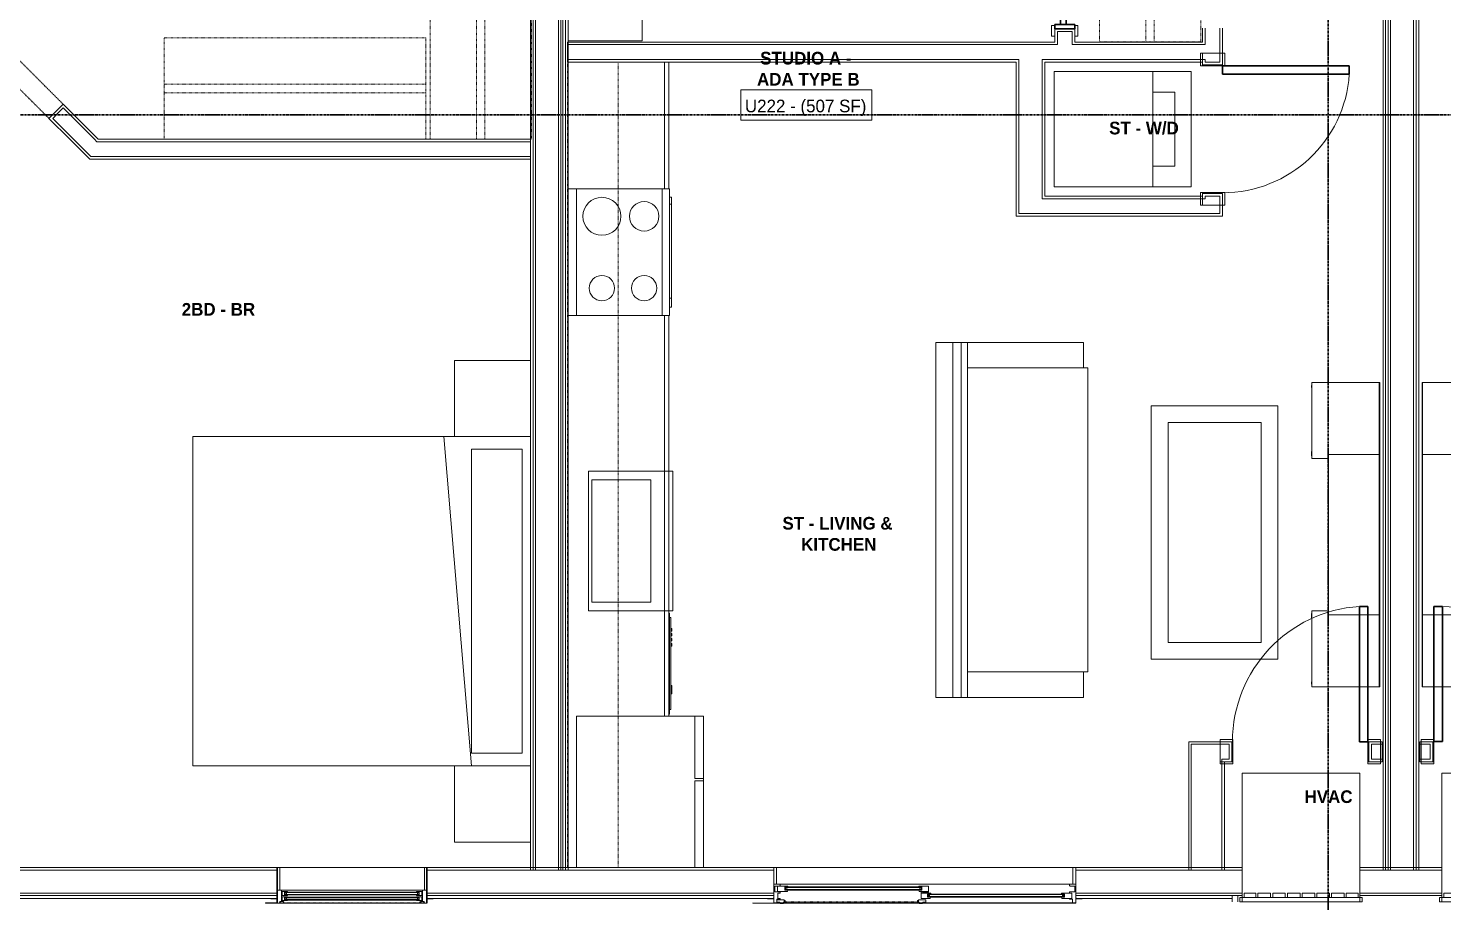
# Model space of a CAD drawing. Header units: inches. Extents: x -4093 to -1777, y 9773 to 12264.
# Drawn here: x -3462.1 to -3127.2, y 9980.9 to 10187.7 of the extents above; entities that cross this region are included whole.
import ezdxf

# ---------------------------------------------------------------- set-up
doc = ezdxf.new("R2010")
doc.units = ezdxf.units.IN
doc.header["$MEASUREMENT"] = 0
for name, pattern in [('Dash', [0.25, 0.125, -0.125]), ('Grid Line 1_2_', [0.875, 0.5, -0.125, 0.125, -0.125]), ('Overhead', [0.15625, 0.09375, -0.0625])]:
    doc.linetypes.add(name, pattern=pattern)
for name, color, linetype, lineweight in [('0-1', 7, 'Continuous', 5), ('0-2', 7, 'Continuous', 9), ('A-AREA-IDEN', 2, 'Continuous', 9), ('A-DETL-GENF', 92, 'Continuous', 18), ('A-DETL-GENF-2', 92, 'Continuous', 9), ('A-DETL-GENF-HDLN', 1, 'Dash', 9), ('A-DETL-MEDM-1', 10, 'Continuous', 30), ('A-DETL-MEDM-2', 33, 'Overhead', 9), ('A-DOOR', 31, 'Continuous', 18), ('A-DOOR-1', 7, 'Continuous', 9), ('A-DOOR-2', 10, 'Continuous', 30), ('A-DOOR-4', 31, 'Continuous', 9), ('A-DOOR-FRAM-1', 10, 'Continuous', 30), ('A-DOOR-FRAM-2', 31, 'Continuous', 9), ('A-FLOR-1', 7, 'Continuous', 9), ('A-FLOR-2', 192, 'Continuous', 9), ('A-GENM', 5, 'Continuous', 9), ('A-GLAZ', 151, 'Continuous', 18), ('A-GLAZ-1', 151, 'Continuous', 9), ('A-GLAZ-2', 151, 'Continuous', 30), ('A-WALL', 113, 'Continuous', 18), ('A-WALL-1', 7, 'Continuous', 9), ('A-WALL-2', 250, 'Continuous', 18), ('A-WALL-3', 113, 'Continuous', 9), ('I-FURN', 30, 'Continuous', 9), ('I-FURN-1', 7, 'Continuous', 9), ('I-WALL-1', 7, 'Continuous', 9), ('P-SANR-FIXT-1', 7, 'Continuous', 9), ('Q-CASE-1', 7, 'Continuous', 9), ('Q-CASE-HDLN-1', 7, 'Dash', 9), ('Q-SPCQ-1', 7, 'Continuous', 9), ('S-GRID-1', 1, 'Grid Line 1_2_', 30)]:
    doc.layers.add(name, color=color, linetype=linetype, lineweight=lineweight)
doc.styles.add('Century Gothic', font='ufonts.com_century-gothic.ttf', dxfattribs={"height": 3})
doc.styles.add('Century Gothic_B', font='GOTHICB.TTF', dxfattribs={"height": 3})

# ---------------------------------------------------------------- blocks, each defined once
blk = doc.blocks.new('Bed-Standard - King 78_ x 80_-V2-BACKGROUND - 2ND FLOOR')
at = {"layer": 'I-FURN-1'}
for p, q in [((-28.31, 38.2), (-28.31, -41.8)), ((49.69, -41.8), (49.69, 38.2)), ((-25.31, 36.2), (-25.31, 24.2)), ((-25.31, 36.2), (46.69, 36.2)), ((46.69, 36.2), (46.69, 24.2)), ((49.69, 24.2), (-28.31, 17.63)), ((-25.31, 24.2), (46.69, 24.2)), ((-28.31, -41.8), (49.69, -41.8))]:
    blk.add_line(p, q, dxfattribs=at)
blk = doc.blocks.new('Entertainment_Center_14771 - Entertainment_Center_14771-3403083-BACKGROUND - 2ND FLOOR')
at = {"layer": 'I-FURN-1'}
for p, q in [((-18, 10), (-36, 10)), ((-36, 10), (-36, -6)), ((-34.85, 10.03), (-35.34, 10.03)), ((-35.34, 10.03), (-35.34, 10)), ((-34.85, 10), (-34.85, 10.03)), ((-18.66, 10.03), (-19.66, 10.03)), ((-19.66, 10.03), (-19.66, 10)), ((-18.66, 10), (-18.66, 10.03)), ((-18, 6), (-18, 10)), ((36, 10), (18, 10)), ((18, 10), (18, 6)), ((18.66, 10.03), (18.66, 10)), ((19.66, 10.03), (18.66, 10.03)), ((19.66, 10), (19.66, 10.03)), ((35.34, 10.03), (34.85, 10.03)), ((34.85, 10.03), (34.85, 10)), ((35.34, 10), (35.34, 10.03)), ((36, -6), (36, 10)), ((19, 6), (-19, 6)), ((-19, 6), (-19, -6)), ((19, -6), (19, 6)), ((-36, -6), (-19, -6)), ((-36, -6.13), (-36, -6)), ((-36, -6), (-19, -6)), ((-19, -6.13), (-36, -6.13)), ((-19, -6), (19, -6)), ((-19, -6.13), (-19, -6)), ((-19, -6), (19, -6)), ((19, -6.13), (-19, -6.13)), ((19, -6), (36, -6)), ((19, -6), (19, -6.13)), ((19, -6), (36, -6)), ((36, -6.13), (19, -6.13)), ((36, -6.13), (36, -6))]:
    blk.add_line(p, q, dxfattribs=at)
blk = doc.blocks.new('Couch-Both_Arms-Generic - 1-1372852-BACKGROUND - 2ND FLOOR')
at = {"layer": 'I-FURN'}
for p, q in [((-42, 17.5), (-36, 17.5)), ((-42, -10), (-42, 17.5)), ((-36, 18.5), (36, 18.5)), ((-36, 17.5), (-36, 18.5)), ((-36, 17.5), (-36, -10)), ((36, 18.5), (36, 17.5)), ((36, 17.5), (42, 17.5)), ((36, -10), (36, 17.5)), ((42, 17.5), (42, -10)), ((-42, -10), (42, -10)), ((-42, -13.5), (-42, -10)), ((42, -10), (42, -13.5)), ((-42, -11.5), (42, -11.5)), ((-42, -13.5), (42, -13.5)), ((42, -13.5), (-42, -13.5))]:
    blk.add_line(p, q, dxfattribs=at)
at = {"layer": 'I-FURN-1'}
for p, q in [((-42, -17.5), (-42, -13.5)), ((42, -13.5), (42, -17.5)), ((42, -17.5), (-42, -17.5))]:
    blk.add_line(p, q, dxfattribs=at)
blk = doc.blocks.new('Table-Coffee - one-1372853-BACKGROUND - 2ND FLOOR')
at = {"layer": 'I-FURN-1'}
for p, q in [((-29.28, 11.25), (30.72, 11.25)), ((-29.28, -18.75), (-29.28, 11.25)), ((30.72, 11.25), (30.72, -18.75)), ((26.72, 7.25), (-25.28, 7.25)), ((-25.28, 7.25), (-25.28, -14.75)), ((26.72, -14.75), (26.72, 7.25)), ((-25.28, -14.75), (26.72, -14.75)), ((30.72, -18.75), (-29.28, -18.75))]:
    blk.add_line(p, q, dxfattribs=at)
blk = doc.blocks.new('Table-Night Stand - 18_ x 18_ x 24_-V13-BACKGROUND - 2ND FLOOR')
at = {"layer": 'I-FURN-1'}
for p, q in [((18.15, 0), (18.15, 18)), ((0.15, 0), (18.15, 0))]:
    blk.add_line(p, q, dxfattribs=at)
blk = doc.blocks.new('Table-Night Stand - 18_ x 18_ x 24_-V14-BACKGROUND - 2ND FLOOR')
at = {"layer": 'I-FURN-1'}
for p, q in [((0.15, 18), (0.15, 0)), ((0.15, 0), (18.15, 0))]:
    blk.add_line(p, q, dxfattribs=at)
blk = doc.blocks.new('SLIDING - FLUSH - SLIDING - FLUSH - 5-0 x 6-8-3203586-BACKGROUND - 2ND FLOOR')
at = {"layer": 'A-DOOR-1'}
for p, q in [((-32.75, 3.25), (-30.25, 3.25)), ((-32.75, 2.5), (-32.75, 3.25)), ((-30.25, 2.5), (-32.75, 2.5)), ((-30.25, 3.25), (-30.25, 2.5)), ((30.25, 3.25), (32.75, 3.25)), ((30.25, 2.5), (30.25, 3.25)), ((32.75, 2.5), (30.25, 2.5)), ((32.75, 3.25), (32.75, 2.5)), ((-32.75, -2.25), (-30.25, -2.25)), ((-32.75, -3), (-32.75, -2.25)), ((-30.25, -3), (-32.75, -3)), ((-30.25, -2.25), (-30.25, -3)), ((30.25, -2.25), (32.75, -2.25)), ((30.25, -3), (30.25, -2.25)), ((32.75, -3), (30.25, -3)), ((32.75, -2.25), (32.75, -3))]:
    blk.add_line(p, q, dxfattribs=at)
at = {"layer": 'A-DOOR-2'}
for p, q in [((-1, -0.88), (-1, 0.5)), ((-1, 0.5), (30, 0.5)), ((30, 0.5), (30, -0.88)), ((-30, -2.25), (-30, -0.88)), ((-30, -0.88), (1, -0.88)), ((1, -2.25), (-30, -2.25)), ((30, -0.88), (-1, -0.88)), ((1, -0.88), (1, -2.25))]:
    blk.add_line(p, q, dxfattribs=at)
at = {"layer": 'A-DOOR-FRAM-1'}
for p, q in [((-31, -2.25), (-31, 2.5)), ((-31, 2.5), (-30, 2.5)), ((-30, 2.5), (-30, -2.25)), ((30, 2.5), (31, 2.5)), ((30, -2.25), (30, 2.5)), ((31, 2.5), (31, -2.25)), ((-30, -2.25), (-31, -2.25)), ((31, -2.25), (30, -2.25))]:
    blk.add_line(p, q, dxfattribs=at)
blk = doc.blocks.new('OD_CW_Closet - OD_CW_Closet-3786599-BACKGROUND - 2ND FLOOR')
at = {"layer": 'Q-CASE-HDLN-1'}
for p, q in [((0.74, -24), (0.74, 0)), ((0.74, 0), (68.99, 0)), ((68.99, 0), (68.99, -24)), ((0.74, -11), (68.99, -11)), ((0.74, -13), (68.99, -13)), ((68.99, -24), (0.74, -24))]:
    blk.add_line(p, q, dxfattribs=at)
blk = doc.blocks.new('SWING - SINGLE - FLUSH - SWING - FLUSH - 2-6 x 6-8 - PASSAGE-4346079-BACKGROUND - 2ND FLOOR')
at = {"layer": 'A-DOOR-1'}
for p, q in [((-18, 2.375), (-18, 2.875)), ((-18, 2.875), (-15, 2.875)), ((-18, 2.375), (-15, 2.375)), ((-18, -2.875), (-18, 2.375)), ((-15, 2.375), (-18, 2.375)), ((-15, 2.875), (-15, 2.375)), ((-15, 2.375), (-15, -2.875)), ((15, 2.375), (15, 2.875)), ((15, 2.875), (18, 2.875)), ((15, 2.375), (18, 2.375)), ((15, -2.875), (15, 2.375)), ((18, 2.375), (15, 2.375)), ((18, 2.875), (18, 2.375)), ((18, 2.375), (18, -2.875)), ((-15, -2.875), (-18, -2.875)), ((18, -2.875), (15, -2.875))]:
    blk.add_line(p, q, dxfattribs=at)
blk.add_arc((15, -2.375), 30.067, 180, 266.18593, dxfattribs=at)
at = {"layer": 'A-DOOR-2'}
for p, q in [((13, -2.375), (13, -32.375)), ((15, -2.375), (13, -2.375)), ((15, -2.375), (15, -32.375)), ((15, -32.375), (13, -32.375))]:
    blk.add_line(p, q, dxfattribs=at)
blk = doc.blocks.new('Stacked Washer and Dryer - 26_x25_ - Private-1352637-BACKGROUND - 2ND FLOOR')
at = {"layer": 'P-SANR-FIXT-1'}
for p, q in [((0, 13.625), (32.4375, 13.625)), ((0, 13.625), (0, -13.625)), ((23.34375, 13.625), (23.34375, -13.625)), ((32.4375, 13.625), (32.4375, -13.625)), ((23.34375, 8.75), (28.53125, 8.75)), ((28.53125, 8.75), (28.53125, -8.75)), ((28.53125, -8.75), (23.34375, -8.75)), ((32.4375, -13.625), (0, -13.625))]:
    blk.add_line(p, q, dxfattribs=at)
blk = doc.blocks.new('Table-Night Stand - 18_ x 18_ x 24_-V25-BACKGROUND - 2ND FLOOR')
at = {"layer": 'I-FURN-1'}
for p, q in [((0.15, 0), (18.15, 0)), ((18.15, 0), (18.15, -17.5))]:
    blk.add_line(p, q, dxfattribs=at)
blk = doc.blocks.new('SWING - SINGLE - FLUSH - SWING - 32_ x 80_ - WITH ACOUSTICAL SEAL-4346071-BACKGROUND - 2ND FLOOR')
at = {"layer": 'A-DOOR-1'}
for p, q in [((-16, 2.87), (-19, 2.87)), ((-19, 2.87), (-19, -2.38)), ((-16, -2.38), (-16, 2.87)), ((19, 2.87), (16, 2.87)), ((16, 2.87), (16, -2.38)), ((19, -2.38), (19, 2.87)), ((-19, -2.38), (-16, -2.38)), ((-16, -2.38), (-19, -2.38)), ((-19, -2.38), (-19, -2.88)), ((-19, -2.88), (-16, -2.88)), ((-16, -2.88), (-16, -2.38)), ((16, -2.38), (19, -2.38)), ((19, -2.38), (16, -2.38)), ((16, -2.38), (16, -2.88)), ((16, -2.88), (19, -2.88)), ((19, -2.88), (19, -2.38))]:
    blk.add_line(p, q, dxfattribs=at)
blk.add_arc((16, 2.37), 32.07, 93.5759, 180, dxfattribs=at)
at = {"layer": 'A-DOOR-2'}
for p, q in [((14, 2.37), (14, 34.38)), ((16, 34.38), (14, 34.38)), ((16, 2.37), (16, 34.38)), ((16, 2.37), (14, 2.37))]:
    blk.add_line(p, q, dxfattribs=at)
blk = doc.blocks.new('OD_CW_Base Cabinet - OD_CW_Base Cabinet-3857763-BACKGROUND - 2ND FLOOR')
at = {"layer": 'Q-CASE-1'}
for p, q in [((36.49, 0), (131.34, 0)), ((161.34, 0), (191.34, 0))]:
    blk.add_line(p, q, dxfattribs=at)
blk = doc.blocks.new('OD_CW_Upper Cabinet - OD_CW_Upper Cabinet-4366994-BACKGROUND - 2ND FLOOR')
at = {"layer": 'Q-CASE-HDLN-1'}
for p, q in [((191.34, 24), (0.74, 24)), ((0.74, 24), (0.74, 12)), ((191.34, 12), (191.34, 24)), ((0.74, 12), (191.34, 12))]:
    blk.add_line(p, q, dxfattribs=at)
blk = doc.blocks.new('OD_CW_Closet - OD_CW_Closet-3802031-BACKGROUND - 2ND FLOOR')
at = {"layer": 'Q-CASE-HDLN-1'}
for p, q in [((80.99, 24), (0.74, 24)), ((0.74, 24), (0.74, 0)), ((80.99, 0), (80.99, 24)), ((0.74, 13), (80.99, 13)), ((0.74, 11), (80.99, 11)), ((0.74, 0), (80.99, 0))]:
    blk.add_line(p, q, dxfattribs=at)
blk = doc.blocks.new('OD_CW_Closet - OD_CW_Closet-3850351-BACKGROUND - 2ND FLOOR')
at = {"layer": 'Q-CASE-HDLN-1'}
for p, q in [((0.74, -24), (0.74, 0)), ((0.74, 0), (62.72, 0)), ((62.72, 0), (62.72, -24)), ((0.74, -11), (62.72, -11)), ((0.74, -13), (62.72, -13)), ((62.72, -24), (0.74, -24))]:
    blk.add_line(p, q, dxfattribs=at)
blk = doc.blocks.new('Refrigerator_-_Side-by-Side_6047 - 36_ X 30_-1372843-BACKGROUND - 2ND FLOOR')
at = {"layer": 'Q-SPCQ-1'}
for p, q in [((-17.88, 15.58), (17.87, 15.58)), ((-17.88, -14.42), (-17.88, 15.58)), ((-17.88, 15.58), (-3.13, 15.58)), ((-17.88, 15.58), (-17.88, 13.58)), ((-3.13, 13.58), (-17.88, 13.58)), ((-3.13, 13.58), (-3.13, 15.58)), ((-2.63, 15.58), (17.87, 15.58)), ((-2.63, 15.58), (-2.63, 13.58)), ((17.87, 13.58), (-2.63, 13.58)), ((17.87, 15.58), (17.87, -14.42)), ((17.87, 13.58), (17.87, 15.58)), ((17.87, -14.42), (-17.88, -14.42))]:
    blk.add_line(p, q, dxfattribs=at)
blk = doc.blocks.new('Stainless Steel Farmhous Kitchen Sink - Stainless Steel Farmhous Kitchen Sink-2443921-BACKGROUND - 2ND FLOOR')
at = {"layer": 'P-SANR-FIXT-1'}
for p, q in [((0, -2.25), (-33, -2.25)), ((-33, -2.25), (-33, -22.2)), ((-31, -16.96), (-31, -3)), ((-31, -3), (-2, -3)), ((-2, -3), (-2, -16.96)), ((0, -22.2), (0, -2.25)), ((-2, -16.96), (-31, -16.96)), ((-33, -22.2), (0, -22.2))]:
    blk.add_line(p, q, dxfattribs=at)
blk = doc.blocks.new('Entertainment_Center_14771 - Entertainment_Center_14771-1352616-BACKGROUND - 2ND FLOOR')
at = {"layer": 'I-FURN-1'}
for p, q in [((-36, 6.12), (-19, 6.12)), ((-36, 6), (-36, 6.12)), ((-19, 6), (-36, 6)), ((-19, 6), (-36, 6)), ((-36, 6), (-36, -10)), ((-19, 6.12), (19, 6.12)), ((-19, 6), (-19, 6.12)), ((19, 6), (-19, 6)), ((19, 6), (-19, 6)), ((-19, 6), (-19, -6)), ((19, 6.12), (36, 6.12)), ((19, 6.12), (19, 6)), ((36, 6), (19, 6)), ((19, -6), (19, 6)), ((36, 6), (19, 6)), ((36, 6), (36, 6.12)), ((36, -10), (36, 6)), ((-19, -6), (19, -6)), ((-18, -10), (-18, -6)), ((18, -6), (18, -10)), ((-36, -10), (-18, -10)), ((-35.34, -10), (-35.34, -10.03)), ((-35.34, -10.03), (-34.85, -10.03)), ((-34.85, -10.03), (-34.85, -10)), ((-19.66, -10), (-19.66, -10.03)), ((-19.66, -10.03), (-18.66, -10.03)), ((-18.66, -10.03), (-18.66, -10)), ((18, -10), (36, -10)), ((18.66, -10), (18.66, -10.03)), ((18.66, -10.03), (19.66, -10.03)), ((19.66, -10.03), (19.66, -10)), ((34.85, -10), (34.85, -10.03)), ((34.85, -10.03), (35.34, -10.03)), ((35.34, -10.03), (35.34, -10))]:
    blk.add_line(p, q, dxfattribs=at)
blk = doc.blocks.new('SWING - SINGLE - FLUSH - SWING - 32_ x 80_ - WITH ACOUSTICAL SEAL-4346081-BACKGROUND - 2ND FLOOR')
at = {"layer": 'A-DOOR-1'}
for p, q in [((-19, 2.37), (-19, 2.87)), ((-19, 2.87), (-16, 2.87)), ((-19, 2.37), (-16, 2.37)), ((-19, -2.88), (-19, 2.37)), ((-16, 2.37), (-19, 2.37)), ((-16, 2.87), (-16, 2.37)), ((-16, 2.37), (-16, -2.88)), ((16, 2.37), (16, 2.87)), ((16, 2.87), (19, 2.87)), ((16, 2.37), (19, 2.37)), ((16, -2.88), (16, 2.37)), ((19, 2.37), (16, 2.37)), ((19, 2.87), (19, 2.37)), ((19, 2.37), (19, -2.88)), ((-16, -2.88), (-19, -2.88)), ((19, -2.88), (16, -2.88))]:
    blk.add_line(p, q, dxfattribs=at)
blk.add_arc((16, -2.38), 32.07, 180, 266.4241, dxfattribs=at)
at = {"layer": 'A-DOOR-2'}
for p, q in [((14, -2.38), (14, -34.38)), ((16, -2.38), (14, -2.38)), ((16, -2.38), (16, -34.38)), ((16, -34.38), (14, -34.38))]:
    blk.add_line(p, q, dxfattribs=at)
blk = doc.blocks.new('Door-Opening - CLEAR OPENING - 3_-0_ x 6_-10_5_-4378485-BACKGROUND - 2ND FLOOR')
at = {"layer": 'A-DETL-MEDM-1'}
for p, q in [((-18.32, -2.38), (-18.32, 2.37)), ((17.68, 2.37), (17.68, -2.38))]:
    blk.add_line(p, q, dxfattribs=at)
at = {"layer": 'A-DETL-MEDM-2'}
for p, q in [((-18.32, 2.37), (17.68, 2.37)), ((17.68, -2.38), (-18.32, -2.38))]:
    blk.add_line(p, q, dxfattribs=at)
blk = doc.blocks.new('CTR - 1st Phase - Unit Layouts_rvt-1-BACKGROUND - 2ND FLOOR')
at = {"layer": 'A-FLOR-1'}
blk.add_line((-3284.92, 9989.06), (-3214.8, 9989.06), dxfattribs=at)
at = {"layer": 'A-WALL-1'}
for p, q in [((-3219.1, 10187.54), (-3219.1, 10184.41)), ((-3214.35, 10187.54), (-3219.1, 10187.54)), ((-3214.35, 10184.41), (-3214.35, 10187.54)), ((-3184.1, 10187.66), (-3184.1, 10184.41)), ((-3179.35, 10179.04), (-3179.35, 10187.66)), ((-3221.47, 10184.41), (-3334.47, 10184.41)), ((-3334.47, 10184.41), (-3334.47, 10179.66)), ((-3219.1, 10184.41), (-3221.47, 10184.41)), ((-3184.1, 10184.41), (-3214.35, 10184.41)), ((-3334.47, 10179.66), (-3228.22, 10179.66)), ((-3228.22, 10179.66), (-3228.22, 10147.92)), ((-3221.47, 10147.92), (-3221.47, 10179.66)), ((-3221.47, 10179.66), (-3184.1, 10179.66)), ((-3184.1, 10179.66), (-3184.1, 10179.04)), ((-3184.1, 10179.04), (-3179.35, 10179.04)), ((-3445.57, 10161.41), (-3453.84, 10169.68)), ((-3457.2, 10166.32), (-3452.29, 10161.41)), ((-3452.29, 10161.41), (-3448.16, 10157.29)), ((-3343.16, 10161.41), (-3445.57, 10161.41)), ((-3343.16, 10156.66), (-3343.16, 10161.41)), ((-3448.16, 10157.29), (-3447.54, 10156.66)), ((-3447.54, 10156.66), (-3343.16, 10156.66)), ((-3228.22, 10147.92), (-3228.22, 10143.79)), ((-3184.1, 10147.92), (-3221.47, 10147.92)), ((-3179.35, 10148.54), (-3184.1, 10148.54)), ((-3184.1, 10148.54), (-3184.1, 10147.92)), ((-3179.35, 10143.17), (-3179.35, 10148.54)), ((-3228.22, 10143.79), (-3228.22, 10143.17)), ((-3228.22, 10143.17), (-3184.1, 10143.17)), ((-3184.1, 10143.17), (-3179.97, 10143.17)), ((-3179.97, 10143.17), (-3179.35, 10143.17)), ((-3177.19, 10018.81), (-3178.87, 10018.81)), ((-3177.19, 10014.06), (-3177.19, 10018.81)), ((-3141.56, 10018.81), (-3144.69, 10018.81)), ((-3144.69, 10018.81), (-3144.69, 10014.06)), ((-3141.56, 10014.06), (-3141.56, 10018.81)), ((-3129.56, 10018.81), (-3132.69, 10018.81)), ((-3132.69, 10018.81), (-3132.69, 10014.06)), ((-3129.56, 10014.06), (-3129.56, 10018.81)), ((-3178.87, 10014.06), (-3177.19, 10014.06)), ((-3144.69, 10014.06), (-3141.56, 10014.06)), ((-3132.69, 10014.06), (-3129.56, 10014.06))]:
    blk.add_line(p, q, dxfattribs=at)
at = {"layer": 'A-WALL-2'}
for p, q in [((-3218.47, 10186.91), (-3218.47, 10184.41)), ((-3216.72, 10186.91), (-3218.47, 10186.91)), ((-3214.97, 10186.91), (-3216.72, 10186.91)), ((-3214.97, 10184.41), (-3214.97, 10186.91)), ((-3183.47, 10187.66), (-3183.47, 10183.79)), ((-3179.97, 10179.66), (-3179.97, 10187.66)), ((-3222.1, 10183.79), (-3334.47, 10183.79)), ((-3221.47, 10183.79), (-3222.1, 10183.79)), ((-3218.47, 10183.79), (-3221.47, 10183.79)), ((-3218.47, 10184.41), (-3218.47, 10183.79)), ((-3214.97, 10184.41), (-3214.97, 10183.79)), ((-3184.1, 10183.79), (-3214.97, 10183.79)), ((-3184.1, 10183.79), (-3183.47, 10183.79)), ((-3227.6, 10180.29), (-3334.47, 10180.29)), ((-3227.6, 10180.29), (-3227.6, 10179.66)), ((-3222.1, 10180.29), (-3222.1, 10179.66)), ((-3221.47, 10180.29), (-3222.1, 10180.29)), ((-3184.1, 10180.29), (-3221.47, 10180.29)), ((-3184.1, 10180.29), (-3183.47, 10180.29)), ((-3183.47, 10180.29), (-3183.47, 10179.66)), ((-3227.6, 10147.92), (-3227.6, 10179.66)), ((-3222.1, 10147.92), (-3222.1, 10179.66)), ((-3183.47, 10179.66), (-3181.72, 10179.66)), ((-3181.72, 10179.66), (-3179.97, 10179.66)), ((-3455.07, 10167.56), (-3456.31, 10166.32)), ((-3456.31, 10166.32), (-3451.4, 10161.41)), ((-3453.84, 10168.8), (-3455.07, 10167.56)), ((-3446.45, 10161.41), (-3453.84, 10168.8)), ((-3450.78, 10160.79), (-3451.4, 10161.41)), ((-3447.28, 10157.29), (-3450.78, 10160.79)), ((-3445.83, 10160.79), (-3446.45, 10161.41)), ((-3343.16, 10160.79), (-3445.83, 10160.79)), ((-3343.16, 10157.29), (-3447.28, 10157.29)), ((-3227.6, 10147.29), (-3227.6, 10147.92)), ((-3227.6, 10143.79), (-3227.6, 10147.29)), ((-3222.1, 10147.29), (-3222.1, 10147.92)), ((-3222.1, 10147.29), (-3184.1, 10147.29)), ((-3183.47, 10147.29), (-3184.1, 10147.29)), ((-3181.72, 10147.91), (-3183.47, 10147.91)), ((-3183.47, 10147.91), (-3183.47, 10147.29)), ((-3179.97, 10147.91), (-3181.72, 10147.91)), ((-3179.97, 10143.79), (-3179.97, 10147.91)), ((-3227.6, 10143.79), (-3184.1, 10143.79)), ((-3183.47, 10143.79), (-3184.1, 10143.79)), ((-3179.97, 10143.79), (-3183.47, 10143.79)), ((-3186.75, 10018.19), (-3186.75, 9988.44)), ((-3186.75, 10018.19), (-3179.5, 10018.19)), ((-3179.5, 10018.19), (-3178.87, 10018.19)), ((-3177.81, 10018.19), (-3178.87, 10018.19)), ((-3177.81, 10016.44), (-3177.81, 10018.19)), ((-3177.81, 10014.69), (-3177.81, 10016.44)), ((-3144.06, 10018.19), (-3144.06, 10016.44)), ((-3141.56, 10018.19), (-3144.06, 10018.19)), ((-3144.06, 10016.44), (-3144.06, 10014.69)), ((-3130.19, 10018.19), (-3132.69, 10018.19)), ((-3130.19, 10016.44), (-3130.19, 10018.19)), ((-3130.19, 10014.69), (-3130.19, 10016.44)), ((-3179.5, 10014.69), (-3179.5, 9988.44)), ((-3179.5, 10014.69), (-3178.87, 10014.69)), ((-3178.87, 10014.69), (-3177.81, 10014.69)), ((-3144.06, 10014.69), (-3141.56, 10014.69)), ((-3132.69, 10014.69), (-3130.19, 10014.69))]:
    blk.add_line(p, q, dxfattribs=at)
at = {"layer": 'I-WALL-1'}
for p, q in [((-3186.75, 10018.81), (-3187.37, 10018.81)), ((-3187.37, 10018.81), (-3187.37, 9988.44)), ((-3178.87, 10018.81), (-3186.75, 10018.81)), ((-3178.87, 9988.44), (-3178.87, 10014.06)), ((-3187.37, 9988.44), (-3178.87, 9988.44))]:
    blk.add_line(p, q, dxfattribs=at)
at = {"layer": 'Q-CASE-1'}
for p, q in [((-3311.47, 10179.66), (-3311.47, 10149.66)), ((-3311.47, 10149.66), (-3311.47, 10179.66)), ((-3310.47, 10179.66), (-3310.47, 10149.66)), ((-3311.47, 10119.66), (-3311.47, 10024.81)), ((-3311.47, 10024.81), (-3311.47, 10119.66)), ((-3310.47, 10119.66), (-3310.47, 10024.81))]:
    blk.add_line(p, q, dxfattribs=at)
at = {"layer": 'Q-SPCQ-1'}
for p, q in [((-3334.29, 10149.66), (-3332.29, 10149.66)), ((-3332.29, 10149.66), (-3312.04, 10149.66)), ((-3332.29, 10119.66), (-3332.29, 10149.66)), ((-3312.04, 10119.66), (-3312.04, 10149.66)), ((-3310.29, 10149.66), (-3312.04, 10149.66)), ((-3312.04, 10149.66), (-3312.04, 10119.66)), ((-3310.29, 10149.66), (-3310.29, 10119.66)), ((-3309.79, 10147.66), (-3310.29, 10147.66)), ((-3309.79, 10147.66), (-3309.79, 10146.05)), ((-3309.79, 10146.05), (-3310.29, 10146.05)), ((-3309.79, 10146.05), (-3309.79, 10123.79)), ((-3310.29, 10123.79), (-3309.79, 10123.79)), ((-3309.79, 10123.79), (-3309.79, 10121.66)), ((-3332.29, 10119.66), (-3334.29, 10119.66)), ((-3312.04, 10119.66), (-3332.29, 10119.66)), ((-3312.04, 10119.66), (-3310.29, 10119.66)), ((-3310.29, 10121.66), (-3309.79, 10121.66)), ((-3310.45, 10049.31), (-3310.47, 10049.31)), ((-3310.26, 10048.24), (-3310.26, 10049.12)), ((-3310.26, 10025.51), (-3310.26, 10048.24)), ((-3310.26, 10048.22), (-3310.01, 10048.22)), ((-3310.01, 10048.22), (-3310.01, 10026.41)), ((-3309.76, 10045.6), (-3310.01, 10045.6)), ((-3310.01, 10045.01), (-3309.76, 10045.01)), ((-3309.76, 10044.42), (-3310.01, 10044.42)), ((-3310.01, 10043.83), (-3309.76, 10043.83)), ((-3309.76, 10043.24), (-3310.01, 10043.24)), ((-3310.01, 10042.65), (-3309.76, 10042.65)), ((-3309.76, 10045.6), (-3309.76, 10045.01)), ((-3309.76, 10044.42), (-3309.76, 10043.83)), ((-3309.76, 10043.24), (-3309.76, 10042.65)), ((-3309.76, 10042.05), (-3310.01, 10042.05)), ((-3310.01, 10041.46), (-3309.76, 10041.46)), ((-3309.76, 10042.05), (-3309.76, 10041.46)), ((-3309.76, 10032.11), (-3310.01, 10032.11)), ((-3310.01, 10030.14), (-3309.76, 10030.14)), ((-3309.76, 10032.11), (-3309.76, 10031.12)), ((-3309.76, 10031.12), (-3309.76, 10030.14)), ((-3310.26, 10026.41), (-3310.01, 10026.41)), ((-3310.47, 10025.31), (-3310.45, 10025.31))]:
    blk.add_line(p, q, dxfattribs=at)
for centre, radius, start, end in [((-3326.29, 10143.16), 4.5, 90, 270), ((-3326.29, 10143.16), 4.5, 270, 90), ((-3316.29, 10143.16), 3.5, 90, 270), ((-3316.29, 10143.16), 3.5, 270, 90), ((-3326.29, 10126.16), 3, 90, 270), ((-3326.29, 10126.16), 3, 270, 90), ((-3316.29, 10126.16), 3, 90, 270), ((-3316.29, 10126.16), 3, 270, 90), ((-3310.45, 10049.12), 0.197, 0, 90), ((-3311.33, 10048.24), 1.07, 0, 36.3436), ((-3310.45, 10025.51), 0.197, 270, 0), ((-3310.45, 10025.51), 0.197, 285, 345)]:
    blk.add_arc(centre, radius, start, end, dxfattribs=at)
at = {"layer": '0-2'}
for name, p, rotation in [('SLIDING - FLUSH - SLIDING - FLUSH - 5-0 x 6-8-3203586-BACKGROUND - 2ND FLOOR', (-3216.85, 10218.54), 269.9999999999546), ('OD_CW_Closet - OD_CW_Closet-3786599-BACKGROUND - 2ND FLOOR', (-3208.51, 10183.68), 89.99999999997863), ('OD_CW_Closet - OD_CW_Closet-3802031-BACKGROUND - 2ND FLOOR', (-3366.97, 10242.4), 269.9999999999985), ('Table-Night Stand - 18_ x 18_ x 24_-V25-BACKGROUND - 2ND FLOOR', (-3316.79, 10202.81), 269.9999999999712), ('Door-Opening - CLEAR OPENING - 3_-0_ x 6_-10_5_-4378485-BACKGROUND - 2ND FLOOR', (-3468.47, 10180.96), 134.9999999999997), ('SWING - SINGLE - FLUSH - SWING - FLUSH - 2-6 x 6-8 - PASSAGE-4346079-BACKGROUND - 2ND FLOOR', (-3181.72, 10163.79), 90.00000000002517), ('OD_CW_Upper Cabinet - OD_CW_Upper Cabinet-4366994-BACKGROUND - 2ND FLOOR', (-3310.47, 9988.33), 90.00000000001555), ('OD_CW_Base Cabinet - OD_CW_Base Cabinet-3857763-BACKGROUND - 2ND FLOOR', (-3310.47, 9988.33), 89.99999999999541), ('Couch-Both_Arms-Generic - 1-1372852-BACKGROUND - 2ND FLOOR', (-3229.75, 10071.31), 270.0000000000203), ('Table-Night Stand - 18_ x 18_ x 24_-V14-BACKGROUND - 2ND FLOOR', (-3361.16, 10109.21), 269.9999999999771), ('Entertainment_Center_14771 - Entertainment_Center_14771-3403083-BACKGROUND - 2ND FLOOR', (-3148.25, 10067.8), 90.00000000002629), ('Entertainment_Center_14771 - Entertainment_Center_14771-1352616-BACKGROUND - 2ND FLOOR', (-3126, 10067.8), 89.99999999997372), ('Table-Coffee - one-1372853-BACKGROUND - 2ND FLOOR', (-3185, 10067.6), 90.0000000000165), ('Bed-Standard - King 78_ x 80_-V2-BACKGROUND - 2ND FLOOR', (-3381.37, 10062.75), 269.9999999999771), ('Stainless Steel Farmhous Kitchen Sink - Stainless Steel Farmhous Kitchen Sink-2443921-BACKGROUND - 2ND FLOOR', (-3331.7, 10082.81), 90.0000000000002), ('SWING - SINGLE - FLUSH - SWING - 32_ x 80_ - WITH ACOUSTICAL SEAL-4346081-BACKGROUND - 2ND FLOOR', (-3113.31, 10016.44), 180), ('Refrigerator_-_Side-by-Side_6047 - 36_ X 30_-1372843-BACKGROUND - 2ND FLOOR', (-3317.86, 10006.94), 270.0000000000006), ('Table-Night Stand - 18_ x 18_ x 24_-V13-BACKGROUND - 2ND FLOOR', (-3361.16, 10013.21), 269.9999999999771)]:
    blk.add_blockref(name, p, dxfattribs=dict(at, rotation=rotation))
for name, p in [('OD_CW_Closet - OD_CW_Closet-3850351-BACKGROUND - 2ND FLOOR', (-3430.66, 10185.41)), ('Stacked Washer and Dryer - 26_x25_ - Private-1352637-BACKGROUND - 2ND FLOOR', (-3219.22, 10163.79)), ('SWING - SINGLE - FLUSH - SWING - 32_ x 80_ - WITH ACOUSTICAL SEAL-4346071-BACKGROUND - 2ND FLOOR', (-3160.94, 10016.44))]:
    blk.add_blockref(name, p, dxfattribs=at)
blk = doc.blocks.new('CTR - 1st Phase - Common Walls_rvt-1-BACKGROUND - 2ND FLOOR')
at = {"layer": 'A-WALL-2'}
for p, q in [((-3342.54, 10373.41), (-3342.54, 9988.44)), ((-3342.04, 10373.41), (-3342.04, 9988.44)), ((-3336.54, 10373.41), (-3336.54, 9988.44)), ((-3336.04, 10373.41), (-3336.04, 9988.44)), ((-3335.54, 10373.41), (-3335.54, 9988.44)), ((-3334.91, 10373.41), (-3334.91, 9988.44)), ((-3140.75, 10355.41), (-3140.75, 9988.44)), ((-3140.12, 10355.41), (-3140.12, 9988.44)), ((-3139.62, 10355.41), (-3139.62, 9988.44)), ((-3134.12, 10355.41), (-3134.12, 9988.44)), ((-3133.5, 10355.41), (-3133.5, 9988.44))]:
    blk.add_line(p, q, dxfattribs=at)
at = {"layer": 'I-WALL-1'}
for p, q in [((-3141.37, 10355.41), (-3141.37, 9988.44)), ((-3132.87, 9988.44), (-3132.87, 10355.41)), ((-3334.29, 9988.44), (-3334.29, 10334.66)), ((-3343.16, 10246.6), (-3343.16, 9988.44)), ((-3343.16, 9988.44), (-3334.29, 9988.44)), ((-3141.37, 9988.44), (-3132.87, 9988.44))]:
    blk.add_line(p, q, dxfattribs=at)
blk = doc.blocks.new('CTR - 1st Phase - Structure_rvt-1-BACKGROUND - 2ND FLOOR')
at = {"layer": 'S-GRID-1'}
for p, q in [((-3154.32, 9772.61), (-3154.32, 12247.5)), ((-1777.25, 10167.19), (-4076.95, 10167.19))]:
    blk.add_line(p, q, dxfattribs=at)
blk = doc.blocks.new('Door-Sliding-Marvin-2_Panel_Patio_Door-Essential - LL-MARVIN ESSENTIAL SLIDING - 6_-0_X6_-10_ - 2ND FLOOR-3440891-BACKGROUND - 2ND FLOOR')
at = {"layer": 'A-DETL-GENF'}
for p, q in [((-35, 4.28), (-35.75, 4.28)), ((-35.75, 4.28), (-35.75, -0.19)), ((-35, 3.31), (-35, 4.28)), ((-0.24, 4.05), (-0.24, 3.53)), ((0.34, 4.05), (-0.24, 4.05)), ((-0.24, 3.53), (1.51, 3.53)), ((0.6, 4.36), (0.34, 4.05)), ((1.35, 4.36), (0.6, 4.36)), ((1.35, 4.05), (1.35, 4.36)), ((1.35, 4.05), (1.51, 4.05)), ((1.51, 3.69), (1.51, 4.05)), ((1.71, 3.69), (1.51, 3.69)), ((1.51, 3.65), (1.75, 3.65)), ((1.51, 3.53), (1.51, 3.65)), ((1.64, 3.83), (1.64, 3.94)), ((1.75, 3.94), (1.64, 3.94)), ((1.64, 3.83), (1.71, 3.83)), ((1.71, 3.83), (1.71, 3.69)), ((1.75, 3.65), (1.75, 3.94)), ((33.01, 3.94), (33.12, 3.94)), ((33.01, 3.65), (33.01, 3.94)), ((33.25, 3.65), (33.01, 3.65)), ((33.12, 3.83), (33.05, 3.83)), ((33.05, 3.83), (33.05, 3.69)), ((33.05, 3.69), (33.25, 3.69)), ((33.12, 3.83), (33.12, 3.94)), ((33.25, 3.69), (33.25, 4.05)), ((33.41, 4.05), (33.25, 4.05)), ((33.25, 3.53), (33.25, 3.65)), ((35, 3.53), (33.25, 3.53)), ((33.41, 4.05), (33.41, 4.36)), ((33.41, 4.36), (34.16, 4.36)), ((34.16, 4.36), (34.42, 4.05)), ((34.42, 4.05), (35, 4.05)), ((35, 4.28), (35.75, 4.28)), ((35, 3.31), (35, 4.28)), ((35.75, 4.28), (35.75, -0.19)), ((-37.25, 3.19), (-37.25, 3.23)), ((-35.75, 3.23), (-37.25, 3.23)), ((-35.91, 3.19), (-37.25, 3.19)), ((-35.91, 3.19), (-35.91, 3.08)), ((-35.75, 3.08), (-35.91, 3.08)), ((-35.5, 1.62), (-35.5, 0.25)), ((-35.5, 1.62), (-34.25, 1.62)), ((-35.5, 0.25), (-34.39, 0.25)), ((-34.25, 3.31), (-35, 3.31)), ((-34.81, 3.19), (-32.46, 3.19)), ((-34.81, 1.94), (-34.81, 3.19)), ((-32.41, 1.94), (-34.81, 1.94)), ((-34.39, 0.25), (-34.25, 0.1)), ((-34.25, 3.19), (-34.25, 3.31)), ((-34.25, 1.62), (-34.25, 1.94)), ((-34.25, -0.19), (-34.25, 0.1)), ((-32.38, 2.87), (-33.09, 2.87)), ((-33.09, 2.87), (-33.09, 2.12)), ((-33.09, 2.12), (-32.34, 2.12)), ((-32.98, 2.87), (-0.77, 2.87)), ((-32.98, 2.72), (-32.98, 2.87)), ((-32.98, 2.72), (-0.77, 2.72)), ((-32.98, 2.27), (-0.77, 2.27)), ((-32.98, 2.27), (-32.98, 2.12)), ((-32.98, 2.12), (-0.77, 2.12)), ((-32.87, 2.72), (-32.87, 2.27)), ((-32.61, 2.72), (-32.61, 2.27)), ((-32.46, 3.19), (-32.38, 2.87)), ((-32.34, 2), (-32.41, 1.94)), ((-32.34, 2.12), (-32.34, 2)), ((-0.66, 2.12), (-1.41, 2.12)), ((-1.41, 2.12), (-1.41, 2)), ((-1.41, 2), (-1.34, 1.94)), ((-1.29, 3.19), (-1.38, 2.87)), ((-1.38, 2.87), (-0.66, 2.87)), ((-1.34, 1.94), (0.87, 1.94)), ((0.87, 3.19), (-1.29, 3.19)), ((-1.14, 2.72), (-1.14, 2.27)), ((-0.88, 2.72), (-0.88, 2.27)), ((0.24, 1.82), (-0.88, 1.72)), ((-0.88, 0.25), (-0.88, 1.72)), ((-0.88, 1.5), (1.29, 1.5)), ((1.34, 0.25), (-0.88, 0.25)), ((-0.77, 2.72), (-0.77, 2.87)), ((-0.77, 2.27), (-0.77, 2.12)), ((-0.66, 2.87), (-0.66, 2.12)), ((-0.43, 1.68), (0.43, 1.76)), ((-0.43, 1.58), (-0.43, 1.68)), ((-0.24, 1.58), (-0.43, 1.58)), ((-0.24, 1.62), (0.87, 1.72)), ((-0.24, 1.62), (-0.24, 1.7)), ((-0.24, 1.51), (-0.24, 1.58)), ((0.24, 1.93), (0.24, 1.86)), ((0.24, 1.86), (0.43, 1.86)), ((0.24, 1.82), (0.24, 1.74)), ((0.43, 1.86), (0.43, 1.76)), ((0.66, 1.19), (0.66, 0.44)), ((1.37, 1.19), (0.66, 1.19)), ((0.66, 0.44), (1.41, 0.44)), ((0.77, 1.19), (33.04, 1.19)), ((0.77, 1.04), (0.77, 1.19)), ((0.77, 1.04), (33.04, 1.04)), ((0.77, 0.58), (33.04, 0.58)), ((0.77, 0.58), (0.77, 0.44)), ((0.77, 0.44), (33.04, 0.44)), ((0.87, 1.72), (0.87, 3.19)), ((0.88, 1.04), (0.88, 0.58)), ((1.14, 1.04), (1.14, 0.58)), ((1.29, 1.5), (1.37, 1.19)), ((1.41, 0.31), (1.34, 0.25)), ((1.41, 0.44), (1.41, 0.31)), ((33.16, 0.44), (32.41, 0.44)), ((32.41, 0.44), (32.41, 0.31)), ((32.41, 0.31), (32.47, 0.25)), ((32.52, 1.5), (32.44, 1.19)), ((32.44, 1.19), (33.16, 1.19)), ((32.47, 0.25), (34.84, 0.25)), ((34.84, 1.5), (32.52, 1.5)), ((32.68, 1.04), (32.68, 0.58)), ((32.93, 1.04), (32.93, 0.58)), ((33.04, 1.04), (33.04, 1.19)), ((33.04, 0.58), (33.04, 0.44)), ((33.16, 1.19), (33.16, 0.44)), ((34.25, 3.19), (34.25, 3.31)), ((34.25, 3.31), (35, 3.31)), ((34.81, 3.19), (34.25, 3.19)), ((34.81, 1.94), (34.25, 1.94)), ((34.25, 1.62), (34.25, 1.94)), ((35.5, 1.62), (34.25, 1.62)), ((34.39, 0.25), (34.25, 0.1)), ((34.25, -0.19), (34.25, 0.1)), ((35.5, 0.25), (34.39, 0.25)), ((34.81, 1.94), (34.81, 3.19)), ((34.84, 0.25), (34.84, 1.5)), ((35.5, 1.62), (35.5, 0.25)), ((35.75, 3.23), (37.25, 3.23)), ((35.75, 3.08), (35.9, 3.08)), ((35.9, 3.19), (35.9, 3.08)), ((35.9, 3.19), (37.25, 3.19)), ((37.25, 3.19), (37.25, 3.23)), ((-35.75, -0.19), (-34.25, -0.19)), ((35.75, -0.19), (34.25, -0.19))]:
    blk.add_line(p, q, dxfattribs=at)
at = {"layer": 'A-DETL-GENF-2'}
for p, q in [((-32.87, 2.72), (-32.87, 2.27)), ((-32.61, 2.72), (-32.61, 2.27))]:
    blk.add_line(p, q, dxfattribs=at)
at = {"layer": 'A-DETL-GENF-HDLN'}
blk.add_line((1.75, 3.94), (33.01, 3.94), dxfattribs=at)
at = {"layer": 'A-DOOR'}
for p, q in [((-35.06, -0.22), (-35.75, -0.22)), ((-35.75, -0.22), (-35.75, -4.19)), ((-35.06, -4.19), (-35.06, -0.22)), ((35.06, -0.22), (35.06, -4.19)), ((35.75, -0.22), (35.06, -0.22)), ((35.75, -4.19), (35.75, -0.22)), ((-35.75, -4.19), (-35.06, -4.19)), ((35.06, -4.19), (35.75, -4.19))]:
    blk.add_line(p, q, dxfattribs=at)
at = {"layer": 'A-DOOR-4'}
for p, q in [((-35.75, 4.25), (35.75, 4.25)), ((-35.75, 4.19), (-35.75, 4.25)), ((-35.75, 4.19), (35.75, 4.19)), ((35.75, 4.25), (35.75, 4.19)), ((40.68, 4.25), (35.75, 4.25)), ((40.68, 4.19), (40.68, 4.25))]:
    blk.add_line(p, q, dxfattribs=at)
at = {"layer": 'A-DOOR-FRAM-2'}
for p, q in [((35.75, 4.28), (-35.75, 4.28)), ((-35.75, 4.28), (-35.75, -0.19)), ((35.75, -0.19), (35.75, 4.28)), ((-35.75, -0.19), (35.75, -0.19))]:
    blk.add_line(p, q, dxfattribs=at)
blk = doc.blocks.new('V-Series_EWC4_SPVU_RFA_2015 - 2ND AND 3RD FLOOR-2226480-BACKGROUND - 2ND FLOOR')
at = {"layer": 'A-GENM'}
for p, q in [((-3859.97, 11740.34), (-3859.97, 11739.78)), ((-3858.97, 11740.34), (-3859.97, 11740.34)), ((-3858.97, 11739.78), (-3858.97, 11740.34)), ((-3859.97, 11739.78), (-3859.97, 11711.9)), ((-3858.97, 11739.78), (-3859.97, 11739.78)), ((-3859.97, 11739.78), (-3858.97, 11739.78)), ((-3858.97, 11711.9), (-3858.97, 11739.78)), ((-3829.54, 11739.78), (-3858.97, 11739.78)), ((-3858.97, 11739.78), (-3858.97, 11739.34)), ((-3858.97, 11739.34), (-3857.97, 11739.34)), ((-3857.97, 11739.34), (-3857.97, 11736.54)), ((-3829.54, 11711.9), (-3829.54, 11739.78)), ((-3857.97, 11736.54), (-3858.97, 11736.54)), ((-3858.97, 11736.54), (-3858.97, 11736.04)), ((-3858.97, 11736.04), (-3857.97, 11736.04)), ((-3857.97, 11736.04), (-3857.97, 11733.06)), ((-3857.97, 11733.06), (-3858.97, 11733.06)), ((-3858.97, 11733.06), (-3858.97, 11732.56)), ((-3858.97, 11732.56), (-3857.97, 11732.56)), ((-3857.97, 11732.56), (-3857.97, 11729.57)), ((-3857.97, 11729.57), (-3858.97, 11729.57)), ((-3858.97, 11729.57), (-3858.97, 11729.07)), ((-3858.97, 11729.07), (-3857.97, 11729.07)), ((-3857.97, 11729.07), (-3857.97, 11726.09)), ((-3857.97, 11726.09), (-3858.97, 11726.09)), ((-3858.97, 11726.09), (-3858.97, 11725.59)), ((-3858.97, 11725.59), (-3857.97, 11725.59)), ((-3857.97, 11725.59), (-3857.97, 11722.61)), ((-3857.97, 11722.61), (-3858.97, 11722.61)), ((-3858.97, 11722.61), (-3858.97, 11722.11)), ((-3858.97, 11722.11), (-3857.97, 11722.11)), ((-3857.97, 11722.11), (-3857.97, 11719.12)), ((-3857.97, 11719.12), (-3858.97, 11719.12)), ((-3858.97, 11719.12), (-3858.97, 11718.62)), ((-3858.97, 11718.62), (-3857.97, 11718.62)), ((-3857.97, 11718.62), (-3857.97, 11715.64)), ((-3857.97, 11715.64), (-3858.97, 11715.64)), ((-3858.97, 11715.64), (-3858.97, 11715.14)), ((-3858.97, 11715.14), (-3857.97, 11715.14)), ((-3857.97, 11715.14), (-3857.97, 11712.34)), ((-3859.97, 11711.9), (-3858.97, 11711.9)), ((-3859.97, 11711.9), (-3859.97, 11711.34)), ((-3858.97, 11711.9), (-3859.97, 11711.9)), ((-3859.97, 11711.34), (-3858.97, 11711.34)), ((-3857.97, 11712.34), (-3858.97, 11712.34)), ((-3858.97, 11712.34), (-3858.97, 11711.9)), ((-3858.97, 11711.34), (-3858.97, 11711.9)), ((-3858.97, 11711.9), (-3829.54, 11711.9))]:
    blk.add_line(p, q, dxfattribs=at)
blk = doc.blocks.new('Window-Double_Hung-Marvin-Essential - 1-WIDE _TEMP LOWER_ ESDH3066-3454270-BACKGROUND - 2ND FLOOR')
at = {"layer": 'A-DETL-GENF'}
for p, q in [((-17.75, 4.28), (-17.16, 4.28)), ((-17.75, 4.28), (-17.75, 1.19)), ((-17.08, 3.87), (-17.16, 4.28)), ((-17.08, 3.87), (-16.19, 3.87)), ((-16.85, 4.25), (-16.85, 3.87)), ((-16.3, 4.25), (-16.85, 4.25)), ((-16.38, 3.77), (-16.72, 3.77)), ((-16.72, 3.77), (-16.72, 1.19)), ((-15.34, 3.69), (-16.56, 3.69)), ((-16.56, 2.75), (-16.56, 3.69)), ((-16.38, 3.87), (-16.38, 3.77)), ((-16.3, 4.01), (-16.3, 4.25)), ((-16.18, 4.01), (-16.3, 4.01)), ((-16.19, 3.97), (-16.1, 3.97)), ((-16.19, 3.87), (-16.19, 3.97)), ((-16.18, 4.22), (-16.1, 4.22)), ((-16.18, 4.22), (-16.18, 4.01)), ((-16.1, 3.97), (-16.1, 4.22)), ((-15.94, 2.87), (-15.94, 3.59)), ((-15.94, 3.59), (-15.28, 3.59)), ((15.84, 3.57), (-15.84, 3.57)), ((-15.84, 2.88), (-15.84, 3.57)), ((15.84, 3.45), (-15.84, 3.45)), ((-15.54, 3.01), (-15.54, 3.45)), ((-15.34, 3.69), (-15.28, 3.63)), ((-15.28, 3.59), (-15.28, 3.63)), ((15.34, 3.69), (15.28, 3.63)), ((15.28, 3.59), (15.28, 3.63)), ((15.94, 3.59), (15.28, 3.59)), ((15.34, 3.69), (16.56, 3.69)), ((15.54, 3.01), (15.54, 3.45)), ((15.84, 2.88), (15.84, 3.57)), ((15.94, 2.87), (15.94, 3.59)), ((16.18, 4.22), (16.1, 4.22)), ((16.1, 3.97), (16.1, 4.22)), ((16.19, 3.97), (16.1, 3.97)), ((16.18, 4.22), (16.18, 4.01)), ((16.18, 4.01), (16.3, 4.01)), ((16.19, 3.87), (16.19, 3.97)), ((17.08, 3.87), (16.19, 3.87)), ((16.3, 4.01), (16.3, 4.25)), ((16.3, 4.25), (16.85, 4.25)), ((16.38, 3.87), (16.38, 3.77)), ((16.38, 3.77), (16.72, 3.77)), ((16.56, 2.75), (16.56, 3.69)), ((16.72, 3.77), (16.72, 1.19)), ((16.85, 4.25), (16.85, 3.87)), ((17.08, 3.87), (17.16, 4.28)), ((17.75, 4.28), (17.16, 4.28)), ((17.75, 4.28), (17.75, 1.19)), ((-19.25, 3.23), (-19.25, 3.19)), ((-17.75, 3.23), (-19.25, 3.23)), ((-19.25, 3.19), (-17.9, 3.19)), ((-17.9, 3.19), (-17.9, 3.08)), ((-17.9, 3.08), (-17.75, 3.08)), ((-16.72, 1.19), (-17.75, 1.19)), ((-16.56, 2.75), (-15.34, 2.75)), ((-15.34, 2.47), (-16.56, 2.47)), ((-16.56, 1.53), (-16.56, 2.47)), ((-16.56, 1.53), (-15.34, 1.53)), ((-15.28, 2.87), (-15.94, 2.87)), ((-15.94, 1.65), (-15.94, 2.37)), ((-15.94, 2.37), (-15.28, 2.37)), ((-15.28, 1.65), (-15.94, 1.65)), ((15.84, 3.01), (-15.84, 3.01)), ((15.84, 2.88), (-15.84, 2.88)), ((15.84, 2.35), (-15.84, 2.35)), ((-15.84, 1.66), (-15.84, 2.35)), ((15.84, 2.23), (-15.84, 2.23)), ((15.84, 1.79), (-15.84, 1.79)), ((15.84, 1.66), (-15.84, 1.66)), ((-15.54, 1.79), (-15.54, 2.23)), ((-15.34, 2.75), (-15.28, 2.81)), ((-15.34, 2.47), (-15.28, 2.41)), ((-15.34, 1.53), (-15.28, 1.59)), ((-15.28, 2.81), (-15.28, 2.87)), ((-15.28, 2.37), (-15.28, 2.41)), ((-15.28, 1.59), (-15.28, 1.65)), ((15.28, 2.81), (15.28, 2.87)), ((15.28, 2.87), (15.94, 2.87)), ((15.34, 2.75), (15.28, 2.81)), ((15.34, 2.47), (15.28, 2.41)), ((15.28, 2.37), (15.28, 2.41)), ((15.94, 2.37), (15.28, 2.37)), ((15.28, 1.59), (15.28, 1.65)), ((15.28, 1.65), (15.94, 1.65)), ((15.34, 1.53), (15.28, 1.59)), ((16.56, 2.75), (15.34, 2.75)), ((15.34, 2.47), (16.56, 2.47)), ((16.56, 1.53), (15.34, 1.53)), ((15.54, 1.79), (15.54, 2.23)), ((15.84, 1.66), (15.84, 2.35)), ((15.94, 1.65), (15.94, 2.37)), ((16.56, 1.53), (16.56, 2.47)), ((16.72, 1.19), (17.75, 1.19)), ((17.75, 3.23), (19.25, 3.23)), ((17.9, 3.08), (17.75, 3.08)), ((17.9, 3.19), (17.9, 3.08)), ((19.25, 3.19), (17.9, 3.19)), ((19.25, 3.23), (19.25, 3.19))]:
    blk.add_line(p, q, dxfattribs=at)
at = {"layer": 'A-DETL-GENF-HDLN'}
blk.add_line((16.1, 4.22), (-16.5, 4.22), dxfattribs=at)
at = {"layer": 'A-GLAZ'}
for p, q in [((-17.13, 1.16), (-17.13, -4.19)), ((17.12, -4.19), (17.12, 1.16)), ((-17.13, -4.19), (-17.75, -4.19)), ((17.12, -4.19), (17.75, -4.19))]:
    blk.add_line(p, q, dxfattribs=at)
at = {"layer": 'A-GLAZ-1'}
for p, q in [((17.75, 4.28), (-17.75, 4.28)), ((20.46, 4.25), (17.75, 4.25)), ((17.75, 4.19), (20.46, 4.19)), ((20.46, 4.19), (20.46, 4.25)), ((-17.75, 1.19), (17.75, 1.19)), ((-17.75, -4.19), (17.75, -4.19))]:
    blk.add_line(p, q, dxfattribs=at)
at = {"layer": 'A-GLAZ-2'}
for p, q in [((-17.75, 4.28), (-17.75, 1.19)), ((17.75, 1.19), (17.75, 4.28)), ((-17.75, 1.16), (-17.75, -4.19)), ((17.75, -4.19), (17.75, 1.16))]:
    blk.add_line(p, q, dxfattribs=at)

msp = doc.modelspace()

# ---------------------------------------------------------------- linework, layer by layer
at = {"layer": 'A-AREA-IDEN', "flags": 128}
msp.add_lwpolyline([(-3293.44, 10173.1), (-3262.35, 10173.1), (-3262.35, 10165.93), (-3293.44, 10165.93)], close=True, dxfattribs=at)
at = {"layer": 'A-FLOR-2'}
msp.add_line((-3175.71, 9980.94), (-3175.71, 9982.44), dxfattribs=at)
at = {"layer": 'A-WALL'}
for p, q in [((-3403.21, 9988.44), (-3487.99, 9988.44)), ((-3285.61, 9988.44), (-3367.71, 9988.44)), ((-3174.71, 9988.44), (-3214.11, 9988.44)), ((-3127.41, 9988.44), (-3146.84, 9988.44)), ((-3403.21, 9982.94), (-3487.99, 9982.94)), ((-3403.21, 9982.44), (-3481.16, 9982.44)), ((-3285.61, 9982.94), (-3367.71, 9982.94)), ((-3285.61, 9982.44), (-3367.71, 9982.44)), ((-3174.71, 9982.94), (-3214.11, 9982.94)), ((-3177.09, 9982.44), (-3214.11, 9982.44)), ((-3127.41, 9982.94), (-3146.84, 9982.94)), ((-3403.21, 9981.69), (-3481.16, 9981.69)), ((-3285.61, 9981.69), (-3367.71, 9981.69)), ((-3177.09, 9981.69), (-3214.11, 9981.69))]:
    msp.add_line(p, q, dxfattribs=at)
at = {"layer": 'A-WALL-3'}
for p, q in [((-3403.21, 9989.06), (-3487.99, 9989.06)), ((-3332.29, 9989.06), (-3367.71, 9989.06)), ((-3285.61, 9989.06), (-3302.29, 9989.06)), ((-3174.71, 9989.06), (-3214.11, 9989.06)), ((-3174.71, 9982.44), (-3174.71, 9989.06)), ((-3127.41, 9989.06), (-3146.84, 9989.06)), ((-3146.84, 9989.06), (-3146.84, 9982.44)), ((-3127.41, 9982.44), (-3127.41, 9989.06)), ((-3403.21, 9983.69), (-3403.21, 9983.72)), ((-3367.71, 9983.72), (-3367.71, 9983.69)), ((-3285.61, 9985.06), (-3285.61, 9985.1)), ((-3214.11, 9985.1), (-3214.11, 9985.06)), ((-3177.09, 9980.94), (-3177.09, 9982.44)), ((-3177.09, 9982.44), (-3174.71, 9982.44)), ((-3146.84, 9982.44), (-3127.41, 9982.44))]:
    msp.add_line(p, q, dxfattribs=at)

# ---------------------------------------------------------------- block references
at = {"layer": '0-1'}
for name in ['CTR - 1st Phase - Structure_rvt-1-BACKGROUND - 2ND FLOOR', 'CTR - 1st Phase - Unit Layouts_rvt-1-BACKGROUND - 2ND FLOOR', 'CTR - 1st Phase - Common Walls_rvt-1-BACKGROUND - 2ND FLOOR']:
    msp.add_blockref(name, (0, 0), dxfattribs=at)
at = {"layer": 'A-DOOR-4', "rotation": 180}
msp.add_blockref('Door-Sliding-Marvin-2_Panel_Patio_Door-Essential - LL-MARVIN ESSENTIAL SLIDING - 6_-0_X6_-10_ - 2ND FLOOR-3440891-BACKGROUND - 2ND FLOOR', (-3249.86, 9984.88), dxfattribs=at)
at = {"layer": 'A-GENM', "rotation": 90.00000000000026}
for p in [(8565.07, 13840.91), (8612.37, 13840.91)]:
    msp.add_blockref('V-Series_EWC4_SPVU_RFA_2015 - 2ND AND 3RD FLOOR-2226480-BACKGROUND - 2ND FLOOR', p, dxfattribs=at)
at = {"layer": 'A-GLAZ-1', "rotation": 180}
msp.add_blockref('Window-Double_Hung-Marvin-Essential - 1-WIDE _TEMP LOWER_ ESDH3066-3454270-BACKGROUND - 2ND FLOOR', (-3385.46, 9984.88), dxfattribs=at)

# ---------------------------------------------------------------- texts
at = {"layer": 'A-AREA-IDEN', "char_height": 3, "attachment_point": 1}
for s, insert, width, style in [('STUDIO A -', (-3288.82, 10182.09), 26.361, 'Century Gothic_B'), ('ADA TYPE B', (-3289.57, 10177.09), 28.179, 'Century Gothic_B'), ('U222 - (507 SF)', (-3292.44, 10170.77), 35.148, 'Century Gothic'), ('ST - W/D', (-3206.2, 10165.55), 20.402, 'Century Gothic_B'), ('2BD - BR', (-3425.77, 10122.64), 20.604, 'Century Gothic_B'), ('ST - LIVING &', (-3283.55, 10072.01), 31.613, 'Century Gothic_B'), ('KITCHEN', (-3279.13, 10067.01), 20.907, 'Century Gothic_B'), ('HVAC', (-3159.95, 10007.3), 15.049, 'Century Gothic_B')]:
    msp.add_mtext(s, dxfattribs=dict(at, insert=insert, width=width, style=style))

doc.saveas('drawing.dxf')
